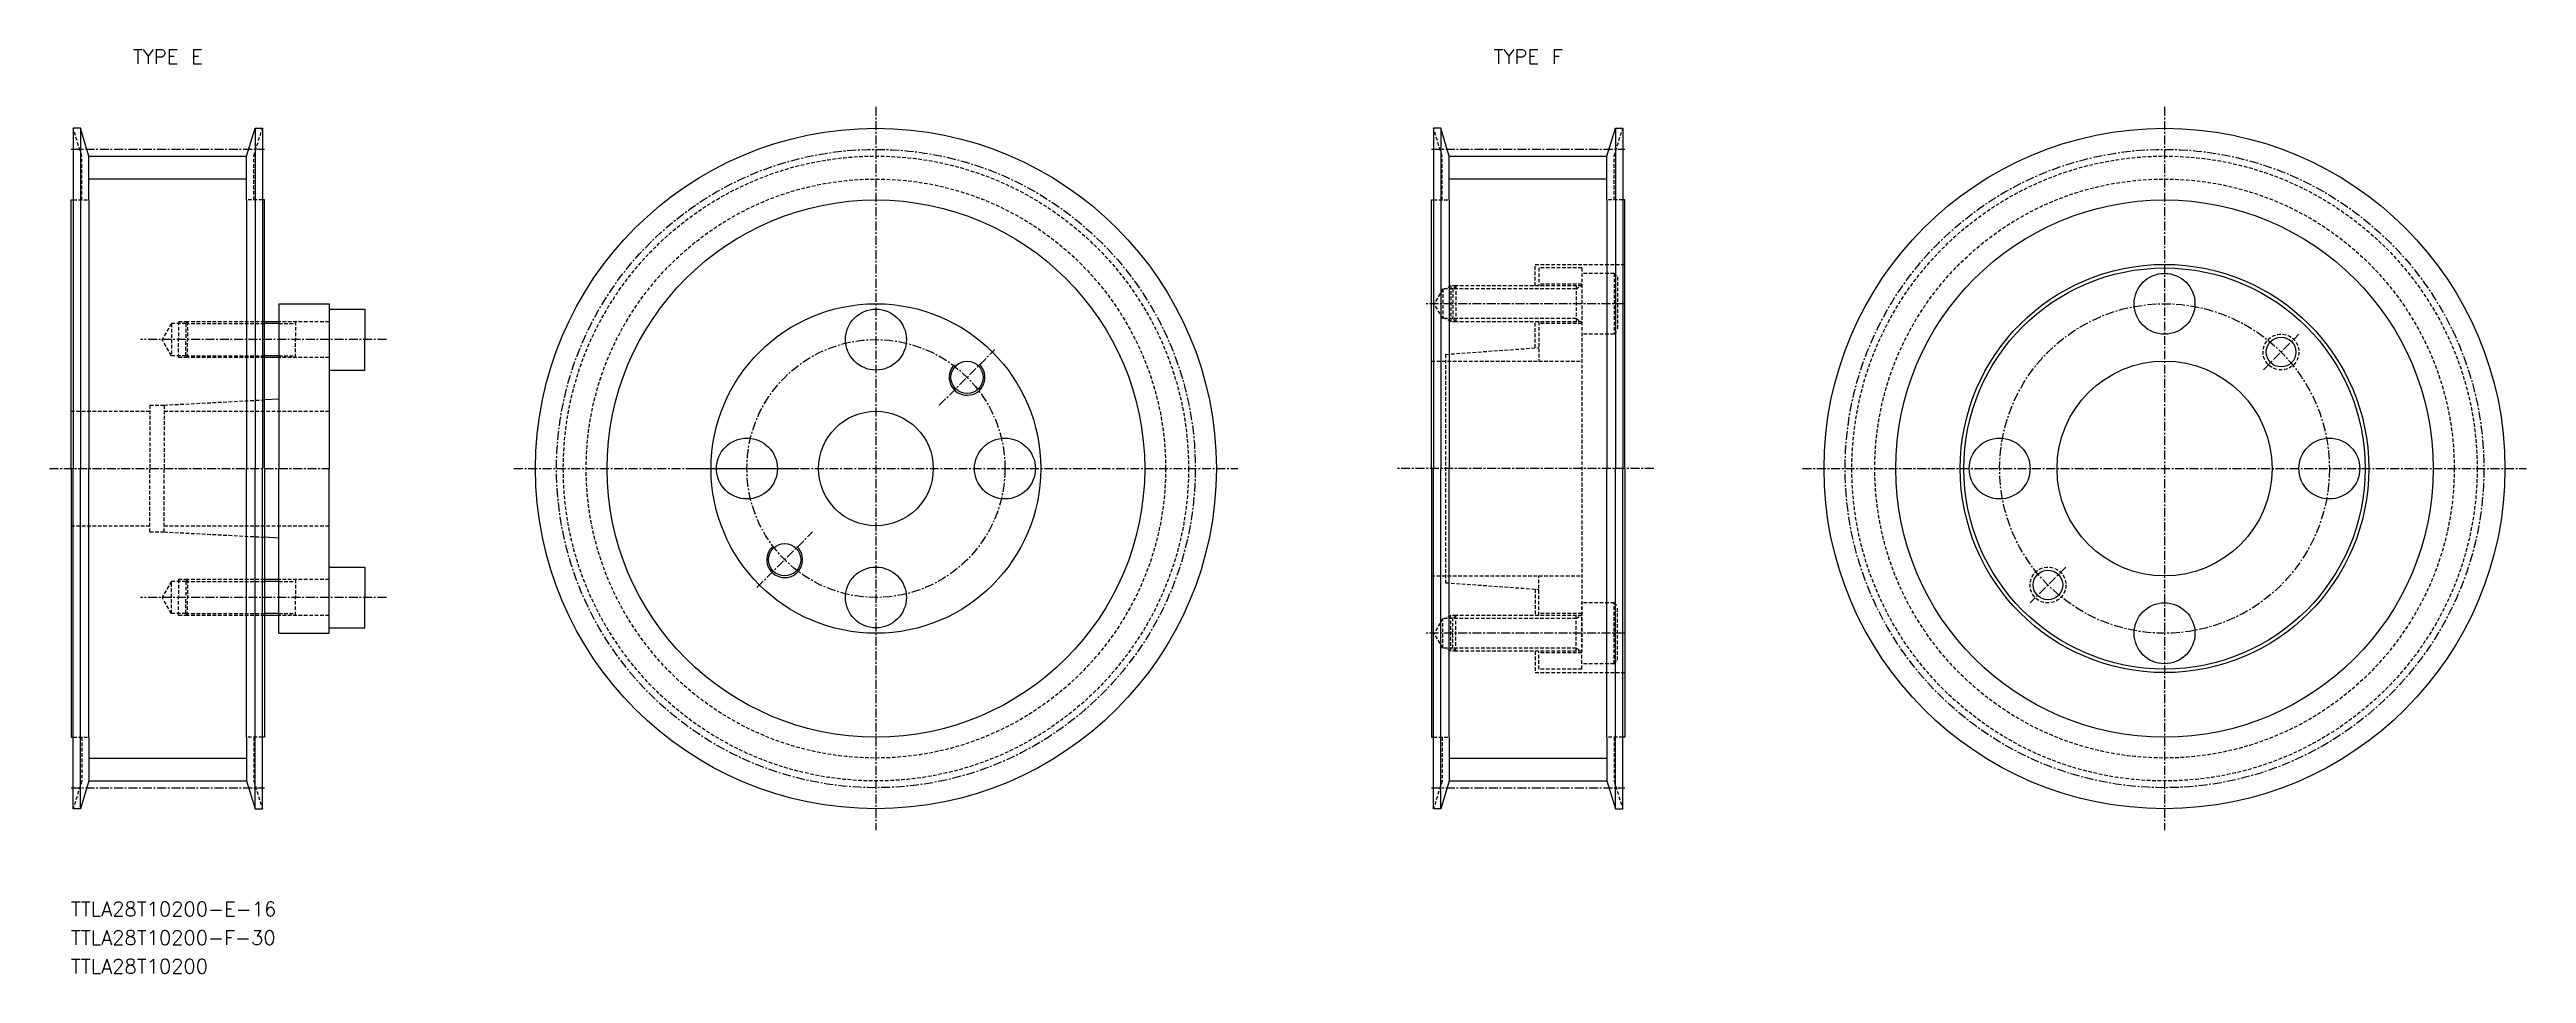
# Model space of a CAD drawing. Extents: x 4655 to 5000, y 28191 to 28320.
import ezdxf
from ezdxf.enums import TextEntityAlignment as Align

# ---------------------------------------------------------------- set-up
doc = ezdxf.new("R2010")
doc.units = 0
doc.linetypes.add('CENTER', pattern=[2, 1.25, -0.25, 0.25, -0.25])
doc.linetypes.add('DASHED', pattern=[0.75, 0.5, -0.25])
doc.layers.get('0').update_dxf_attribs({"linetype": 'CONTINUOUS'})
doc.layers.add('CENTER', color=1, linetype='CENTER')
doc.styles.add('MISUMI', font='txt.shx')

msp = doc.modelspace()

# ---------------------------------------------------------------- linework, layer by layer
at = {"color": 7, "linetype": 'CONTINUOUS'}
for p, q in [((4657.91, 28309.31), (4657.91, 28261.81)), ((4658.91, 28309.31), (4657.91, 28309.31)), ((4658.91, 28309.31), (4658.91, 28261.81)), ((4660.11, 28305.44), (4658.91, 28309.31)), ((4682.11, 28305.44), (4683.31, 28309.31)), ((4683.31, 28309.31), (4683.31, 28261.81)), ((4683.31, 28309.31), (4684.31, 28309.31)), ((4684.31, 28309.31), (4684.31, 28261.81)), ((4847.71, 28309.31), (4847.71, 28261.81)), ((4848.71, 28309.31), (4847.71, 28309.31)), ((4848.71, 28309.31), (4848.71, 28261.81)), ((4849.91, 28305.44), (4848.71, 28309.31)), ((4871.91, 28305.44), (4873.11, 28309.31)), ((4873.11, 28309.31), (4873.11, 28261.81)), ((4873.11, 28309.31), (4874.11, 28309.31)), ((4874.11, 28309.31), (4874.11, 28261.81)), ((4660.11, 28305.44), (4682.11, 28305.44)), ((4660.11, 28299.31), (4660.11, 28305.44)), ((4682.11, 28299.31), (4682.11, 28305.44)), ((4849.91, 28305.44), (4871.91, 28305.44)), ((4849.91, 28299.31), (4849.91, 28305.44)), ((4871.91, 28299.31), (4871.91, 28305.44)), ((4657.61, 28261.81), (4657.61, 28299.31)), ((4657.61, 28299.31), (4657.91, 28299.31)), ((4660.11, 28299.31), (4660.11, 28261.81)), ((4682.11, 28299.31), (4682.11, 28261.81)), ((4684.61, 28299.31), (4684.31, 28299.31)), ((4684.61, 28261.81), (4684.61, 28299.31)), ((4847.41, 28261.81), (4847.41, 28299.31)), ((4847.41, 28299.31), (4847.71, 28299.31)), ((4849.91, 28299.31), (4849.91, 28261.81)), ((4871.91, 28299.31), (4871.91, 28261.81)), ((4874.41, 28299.31), (4874.11, 28299.31)), ((4874.41, 28261.81), (4874.41, 28299.31)), ((4686.61, 28284.81), (4693.61, 28284.81)), ((4686.61, 28284.81), (4686.61, 28282.31)), ((4693.61, 28284.81), (4693.61, 28284.06)), ((4693.61, 28284.06), (4698.61, 28284.06)), ((4693.61, 28284.06), (4693.61, 28275.56)), ((4698.61, 28284.06), (4698.61, 28279.81)), ((4686.61, 28282.31), (4684.61, 28282.31)), ((4686.61, 28282.31), (4686.61, 28277.31)), ((4698.61, 28275.56), (4698.61, 28279.81)), ((4686.61, 28277.31), (4684.61, 28277.31)), ((4686.61, 28277.31), (4686.61, 28271.51)), ((4693.61, 28275.56), (4698.61, 28275.56)), ((4693.61, 28275.56), (4693.61, 28261.81)), ((4686.61, 28271.51), (4684.61, 28271.4)), ((4686.61, 28271.51), (4686.61, 28261.81)), ((4657.61, 28261.81), (4657.61, 28224.31)), ((4657.91, 28214.31), (4657.91, 28261.81)), ((4658.91, 28214.31), (4658.91, 28261.81)), ((4660.11, 28224.31), (4660.11, 28261.81)), ((4682.11, 28224.31), (4682.11, 28261.81)), ((4683.31, 28214.31), (4683.31, 28261.81)), ((4684.31, 28214.31), (4684.31, 28261.81)), ((4684.61, 28261.81), (4684.61, 28224.31)), ((4686.61, 28252.11), (4686.61, 28261.81)), ((4693.61, 28248.06), (4693.61, 28261.81)), ((4847.41, 28261.81), (4847.41, 28224.31)), ((4847.71, 28214.31), (4847.71, 28261.81)), ((4848.71, 28214.31), (4848.71, 28261.81)), ((4849.91, 28224.31), (4849.91, 28261.81)), ((4871.91, 28224.31), (4871.91, 28261.81)), ((4873.11, 28214.31), (4873.11, 28261.81)), ((4874.11, 28214.31), (4874.11, 28261.81)), ((4874.41, 28261.81), (4874.41, 28224.31)), ((4686.61, 28252.11), (4684.61, 28252.22)), ((4686.61, 28246.31), (4686.61, 28252.11)), ((4686.61, 28246.31), (4684.61, 28246.31)), ((4686.61, 28241.31), (4686.61, 28246.31)), ((4693.61, 28248.06), (4698.61, 28248.06)), ((4693.61, 28239.56), (4693.61, 28248.06)), ((4698.61, 28248.06), (4698.61, 28243.81)), ((4698.61, 28239.56), (4698.61, 28243.81)), ((4686.61, 28241.31), (4684.61, 28241.31)), ((4686.61, 28238.81), (4686.61, 28241.31)), ((4686.61, 28238.81), (4693.61, 28238.81)), ((4693.61, 28239.56), (4698.61, 28239.56)), ((4693.61, 28238.81), (4693.61, 28239.56)), ((4657.61, 28224.31), (4657.91, 28224.31)), ((4660.11, 28224.31), (4660.11, 28218.19)), ((4682.11, 28224.31), (4682.11, 28218.19)), ((4684.61, 28224.31), (4684.31, 28224.31)), ((4847.41, 28224.31), (4847.71, 28224.31)), ((4849.91, 28224.31), (4849.91, 28218.19)), ((4871.91, 28224.31), (4871.91, 28218.19)), ((4874.41, 28224.31), (4874.11, 28224.31)), ((4660.11, 28218.19), (4658.91, 28214.31)), ((4660.11, 28218.19), (4682.11, 28218.19)), ((4682.11, 28218.19), (4683.31, 28214.31)), ((4849.91, 28218.19), (4848.71, 28214.31)), ((4849.91, 28218.19), (4871.91, 28218.19)), ((4871.91, 28218.19), (4873.11, 28214.31)), ((4658.91, 28214.31), (4657.91, 28214.31)), ((4683.31, 28214.31), (4684.31, 28214.31)), ((4848.71, 28214.31), (4847.71, 28214.31)), ((4873.11, 28214.31), (4874.11, 28214.31))]:
    msp.add_line(p, q, dxfattribs=at)
at = {"color": 3, "linetype": 'DASHED'}
for p, q in [((4659.11, 28305.44), (4657.91, 28309.31)), ((4683.11, 28305.44), (4684.31, 28309.31)), ((4848.91, 28305.44), (4847.71, 28309.31)), ((4872.91, 28305.44), (4874.11, 28309.31)), ((4659.11, 28299.31), (4659.11, 28305.44)), ((4683.11, 28299.31), (4683.11, 28305.44)), ((4848.91, 28299.31), (4848.91, 28305.44)), ((4872.91, 28299.31), (4872.91, 28305.44)), ((4657.91, 28299.31), (4660.11, 28299.31)), ((4684.31, 28299.31), (4682.11, 28299.31)), ((4847.71, 28299.31), (4849.91, 28299.31)), ((4874.11, 28299.31), (4871.91, 28299.31)), ((4861.9, 28290.31), (4874.41, 28290.31)), ((4861.9, 28287.31), (4861.9, 28290.31)), ((4849, 28286.88), (4847.81, 28284.81)), ((4850.4, 28286.88), (4849, 28286.88)), ((4849, 28286.88), (4849, 28282.74)), ((4850.13, 28287.31), (4849.38, 28286.88)), ((4850.84, 28287.31), (4850.13, 28287.31)), ((4850.13, 28287.31), (4850.13, 28282.31)), ((4850.84, 28287.31), (4850.4, 28286.88)), ((4867.6, 28286.88), (4850.4, 28286.88)), ((4850.4, 28286.88), (4850.4, 28282.74)), ((4868.4, 28287.31), (4850.84, 28287.31)), ((4850.84, 28287.31), (4850.84, 28282.31)), ((4868.4, 28289.81), (4862.4, 28289.81)), ((4862.4, 28289.81), (4862.4, 28287.31)), ((4868.4, 28287.56), (4862.4, 28287.56)), ((4867.6, 28287.31), (4867.6, 28282.31)), ((4867.6, 28286.88), (4868.35, 28287.31)), ((4868.4, 28289.81), (4868.4, 28236.31)), ((4872.9, 28289.06), (4868.4, 28289.06)), ((4868.4, 28289.06), (4868.4, 28280.56)), ((4872.9, 28289.06), (4872.9, 28280.56)), ((4872.9, 28289.06), (4873.4, 28288.56)), ((4873.4, 28288.56), (4873.4, 28281.06)), ((4849, 28282.74), (4847.81, 28284.81)), ((4671.61, 28282.06), (4670.31, 28279.81)), ((4671.61, 28277.56), (4670.31, 28279.81)), ((4673.61, 28282.06), (4671.61, 28282.06)), ((4671.61, 28282.06), (4671.61, 28277.56)), ((4672.61, 28282.31), (4672.61, 28279.81)), ((4673.86, 28282.31), (4672.61, 28282.31)), ((4672.61, 28277.31), (4672.61, 28279.81)), ((4673.86, 28282.31), (4673.61, 28282.06)), ((4673.61, 28282.06), (4684.61, 28282.06)), ((4673.61, 28282.06), (4673.61, 28279.81)), ((4673.61, 28277.56), (4673.61, 28279.81)), ((4684.61, 28282.31), (4673.86, 28282.31)), ((4673.86, 28282.31), (4673.86, 28279.81)), ((4673.86, 28277.31), (4673.86, 28279.81)), ((4693.61, 28282.31), (4686.61, 28282.31)), ((4686.61, 28282.06), (4688.94, 28282.06)), ((4688.94, 28282.31), (4688.94, 28279.81)), ((4688.94, 28277.31), (4688.94, 28279.81)), ((4850.4, 28282.74), (4849, 28282.74)), ((4850.13, 28282.31), (4849.38, 28282.74)), ((4850.84, 28282.31), (4850.13, 28282.31)), ((4867.6, 28282.74), (4850.4, 28282.74)), ((4850.84, 28282.31), (4850.4, 28282.74)), ((4868.4, 28282.31), (4850.84, 28282.31)), ((4861.9, 28278.65), (4861.9, 28282.31)), ((4862.4, 28282.31), (4862.4, 28276.81)), ((4868.4, 28282.06), (4862.4, 28282.06)), ((4867.6, 28282.74), (4868.35, 28282.31)), ((4872.9, 28280.56), (4868.4, 28280.56)), ((4872.9, 28280.56), (4873.4, 28281.06)), ((4673.61, 28277.56), (4671.61, 28277.56)), ((4673.86, 28277.31), (4672.61, 28277.31)), ((4673.61, 28277.56), (4684.61, 28277.56)), ((4673.86, 28277.31), (4673.61, 28277.56)), ((4684.61, 28277.31), (4673.86, 28277.31)), ((4686.61, 28277.56), (4688.94, 28277.56)), ((4693.61, 28277.31), (4686.61, 28277.31)), ((4847.41, 28276.81), (4868.4, 28276.81)), ((4849.4, 28277.75), (4862.4, 28278.69)), ((4849.4, 28277.75), (4849.4, 28245.87)), ((4657.61, 28269.81), (4668.61, 28269.81)), ((4668.61, 28270.66), (4668.61, 28261.81)), ((4668.61, 28270.66), (4670.61, 28270.66)), ((4670.61, 28270.66), (4684.61, 28271.4)), ((4670.61, 28270.66), (4670.61, 28261.81)), ((4670.61, 28269.81), (4693.61, 28269.81)), ((4668.61, 28252.96), (4668.61, 28261.81)), ((4670.61, 28252.96), (4670.61, 28261.81)), ((4657.61, 28253.81), (4668.61, 28253.81)), ((4668.61, 28252.96), (4670.61, 28252.96)), ((4670.61, 28253.81), (4693.61, 28253.81)), ((4670.61, 28252.96), (4684.61, 28252.22)), ((4671.61, 28246.06), (4670.31, 28243.81)), ((4671.61, 28241.56), (4671.61, 28246.06)), ((4673.61, 28246.06), (4671.61, 28246.06)), ((4673.86, 28246.31), (4672.61, 28246.31)), ((4672.61, 28246.31), (4672.61, 28243.81)), ((4673.86, 28246.31), (4673.61, 28246.06)), ((4673.61, 28246.06), (4684.61, 28246.06)), ((4673.61, 28246.06), (4673.61, 28243.81)), ((4684.61, 28246.31), (4673.86, 28246.31)), ((4673.86, 28246.31), (4673.86, 28243.81)), ((4693.61, 28246.31), (4686.61, 28246.31)), ((4686.61, 28246.06), (4688.94, 28246.06)), ((4688.94, 28246.31), (4688.94, 28243.81)), ((4847.41, 28246.81), (4868.4, 28246.81)), ((4849.4, 28245.87), (4862.4, 28244.94)), ((4862.4, 28241.31), (4862.4, 28246.81)), ((4671.61, 28241.56), (4670.31, 28243.81)), ((4672.61, 28241.31), (4672.61, 28243.81)), ((4673.61, 28241.56), (4673.61, 28243.81)), ((4673.86, 28241.31), (4673.86, 28243.81)), ((4688.94, 28241.31), (4688.94, 28243.81)), ((4861.9, 28244.97), (4861.9, 28241.31)), ((4872.9, 28243.06), (4868.4, 28243.06)), ((4868.4, 28233.81), (4868.4, 28243.06)), ((4872.9, 28234.56), (4872.9, 28243.06)), ((4872.9, 28243.06), (4873.4, 28242.56)), ((4873.4, 28235.06), (4873.4, 28242.56)), ((4673.61, 28241.56), (4671.61, 28241.56)), ((4673.86, 28241.31), (4672.61, 28241.31)), ((4673.61, 28241.56), (4684.61, 28241.56)), ((4673.86, 28241.31), (4673.61, 28241.56)), ((4684.61, 28241.31), (4673.86, 28241.31)), ((4686.61, 28241.56), (4688.94, 28241.56)), ((4693.61, 28241.31), (4686.61, 28241.31)), ((4849, 28240.88), (4847.81, 28238.81)), ((4849, 28236.74), (4847.81, 28238.81)), ((4849, 28236.74), (4849, 28240.88)), ((4850.4, 28240.88), (4849, 28240.88)), ((4850.13, 28241.31), (4849.38, 28240.88)), ((4850.84, 28241.31), (4850.13, 28241.31)), ((4850.13, 28236.31), (4850.13, 28241.31)), ((4850.84, 28241.31), (4850.4, 28240.88)), ((4867.6, 28240.88), (4850.4, 28240.88)), ((4850.4, 28236.74), (4850.4, 28240.88)), ((4868.4, 28241.31), (4850.84, 28241.31)), ((4850.84, 28236.31), (4850.84, 28241.31)), ((4868.4, 28241.56), (4862.4, 28241.56)), ((4867.6, 28236.31), (4867.6, 28241.31)), ((4867.6, 28240.88), (4868.35, 28241.31)), ((4850.4, 28236.74), (4849, 28236.74)), ((4850.13, 28236.31), (4849.38, 28236.74)), ((4850.84, 28236.31), (4850.13, 28236.31)), ((4867.6, 28236.74), (4850.4, 28236.74)), ((4850.84, 28236.31), (4850.4, 28236.74)), ((4868.4, 28236.31), (4850.84, 28236.31)), ((4861.9, 28236.31), (4861.9, 28233.31)), ((4862.4, 28233.81), (4862.4, 28236.31)), ((4868.4, 28236.06), (4862.4, 28236.06)), ((4867.6, 28236.74), (4868.35, 28236.31)), ((4872.9, 28234.56), (4873.4, 28235.06)), ((4861.9, 28233.31), (4874.41, 28233.31)), ((4868.4, 28233.81), (4862.4, 28233.81)), ((4872.9, 28234.56), (4868.4, 28234.56)), ((4657.91, 28224.31), (4660.11, 28224.31)), ((4659.11, 28224.31), (4659.11, 28218.19)), ((4684.31, 28224.31), (4682.11, 28224.31)), ((4683.11, 28224.31), (4683.11, 28218.19)), ((4847.71, 28224.31), (4849.91, 28224.31)), ((4848.91, 28224.31), (4848.91, 28218.19)), ((4874.11, 28224.31), (4871.91, 28224.31)), ((4872.91, 28224.31), (4872.91, 28218.19)), ((4659.11, 28218.19), (4657.91, 28214.31)), ((4683.11, 28218.19), (4684.31, 28214.31)), ((4848.91, 28218.19), (4847.71, 28214.31)), ((4872.91, 28218.19), (4874.11, 28214.31))]:
    msp.add_line(p, q, dxfattribs=at)
at = {"color": 3, "linetype": 'CONTINUOUS'}
for p, q in [((4660.11, 28302.24), (4682.11, 28302.24)), ((4849.91, 28302.24), (4871.91, 28302.24)), ((4660.11, 28221.39), (4682.11, 28221.39)), ((4849.91, 28221.39), (4871.91, 28221.39))]:
    msp.add_line(p, q, dxfattribs=at)
at = {"color": 3}
for p, q in [((4686.61, 28282.06), (4684.61, 28282.06)), ((4686.61, 28277.56), (4684.61, 28277.56)), ((4686.61, 28246.06), (4684.61, 28246.06)), ((4686.61, 28241.56), (4684.61, 28241.56))]:
    msp.add_line(p, q, dxfattribs=at)
at = {"color": 7, "linetype": 'CONTINUOUS'}
for centre, radius in [((4769.91, 28261.81), 47.5), ((4949.7, 28261.81), 47.5), ((4769.91, 28261.81), 37.5), ((4949.7, 28261.81), 37.5), ((4949.7, 28261.81), 28.5), ((4949.7, 28261.81), 28), ((4949.7, 28284.81), 4.25), ((4769.91, 28261.81), 23), ((4769.91, 28261.81), 23), ((4769.91, 28279.81), 4.25), ((4965.96, 28278.07), 2.07), ((4782.63, 28274.54), 2.25), ((4949.7, 28261.81), 15), ((4769.91, 28261.81), 8), ((4751.91, 28261.81), 4.25), ((4787.91, 28261.81), 4.25), ((4926.7, 28261.81), 4.25), ((4972.7, 28261.81), 4.25), ((4757.18, 28249.08), 2.25), ((4769.91, 28243.81), 4.25), ((4933.44, 28245.55), 2.07), ((4949.7, 28238.81), 4.25)]:
    msp.add_circle(centre, radius, dxfattribs=at)
at = {"color": 3, "linetype": 'DASHED'}
for centre, radius in [((4769.91, 28261.81), 43.62), ((4949.7, 28261.81), 43.62), ((4769.91, 28261.81), 40.42), ((4949.7, 28261.81), 40.42), ((4965.96, 28278.07), 2.5), ((4933.44, 28245.55), 2.5)]:
    msp.add_circle(centre, radius, dxfattribs=at)
at = {"color": 3, "linetype": 'CONTINUOUS'}
for centre in [(4782.63, 28274.54), (4757.18, 28249.08)]:
    msp.add_arc(centre, 2.5, 135, 47, dxfattribs=at)
at = {"layer": 'CENTER', "color": 1, "linetype": 'CENTER'}
for p, q in [((4769.91, 28312.31), (4769.91, 28211.31)), ((4949.7, 28312.31), (4949.7, 28211.31)), ((4657.61, 28306.38), (4684.61, 28306.38)), ((4847.41, 28306.38), (4874.41, 28306.38)), ((4874.4, 28284.81), (4846.66, 28284.81)), ((4701.61, 28279.81), (4667.31, 28279.81)), ((4963.49, 28275.6), (4968.44, 28280.55)), ((4778.74, 28270.65), (4786.52, 28278.43)), ((4654.61, 28261.81), (4693.61, 28261.81)), ((4719.41, 28261.81), (4820.41, 28261.81)), ((4744.66, 28261.81), (4759.16, 28261.81)), ((4878.45, 28261.81), (4842.63, 28261.81)), ((4899.2, 28261.81), (5000.2, 28261.81)), ((4753.29, 28245.19), (4761.07, 28252.97)), ((4935.91, 28248.02), (4930.96, 28243.07)), ((4701.61, 28243.81), (4667.31, 28243.81)), ((4874.4, 28238.81), (4846.66, 28238.81)), ((4657.61, 28217.25), (4684.61, 28217.25)), ((4847.41, 28217.25), (4874.41, 28217.25))]:
    msp.add_line(p, q, dxfattribs=at)
for centre, radius in [((4769.91, 28261.81), 44.56), ((4949.7, 28261.81), 44.56), ((4949.7, 28261.81), 23), ((4769.91, 28261.81), 18)]:
    msp.add_circle(centre, radius, dxfattribs=at)

# ---------------------------------------------------------------- texts
at = {"color": 7, "linetype": 'CONTINUOUS', "style": 'MISUMI'}
for s, p in [('TYPE E', (4671.11, 28319.31)), ('TYPE F', (4860.91, 28319.31))]:
    msp.add_text(s, height=2, dxfattribs=at).set_placement(p, align=Align.MIDDLE_CENTER)
for s, p in [('TTLA28T10200-E-16', (4657.61, 28199.31)), ('TTLA28T10200-F-30', (4657.61, 28195.31)), ('TTLA28T10200', (4657.61, 28191.31))]:
    msp.add_text(s, height=2, dxfattribs=at).set_placement(p)

doc.saveas('drawing.dxf')
